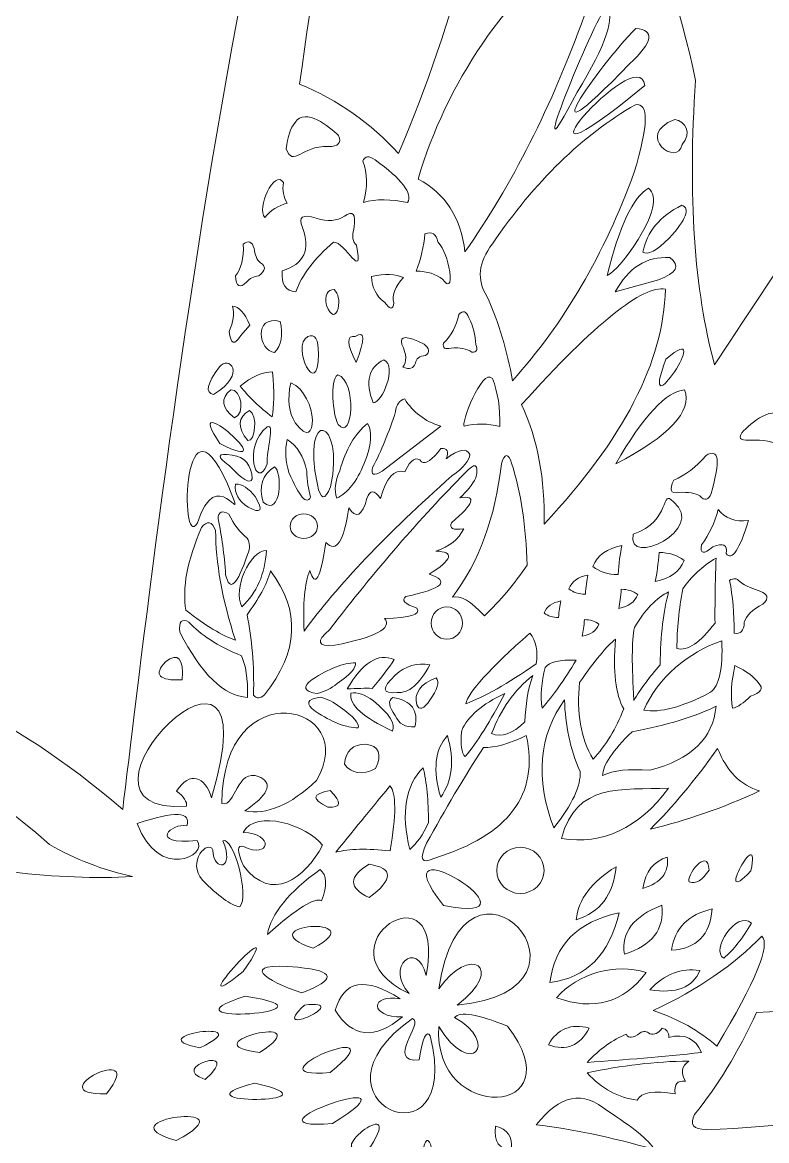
# Model space of a CAD drawing. Header units: centimetres. Extents: x -19.5 to 13, y -26.8 to 14.3.
# Drawn here: x -11.88 to -0.01, y -12.63 to 5.21 of the extents above; entities that cross this region are included whole.
import ezdxf

# ---------------------------------------------------------------- set-up
doc = ezdxf.new("R2010")
doc.units = ezdxf.units.CM
doc.header["$MEASUREMENT"] = 0
doc.layers.add('Plan 1', color=7, linetype='Continuous')

msp = doc.modelspace()

# ---------------------------------------------------------------- linework, layer by layer
at = {"layer": 'Plan 1', "color": 250, "lineweight": 20}
for points, knots in [([(-5.27923, 14.27924), (-2.95886, 9.79791), (-1.58113, 6.46647), (-1.14605, 4.28492), (-1.27028, 2.44979), (-1.16891, 0.93843), (-0.84193, -0.24917), (4.02533, 7.2086), (7.11256, 10.62759), (8.41976, 10.00781), (10.56066, -1.55496), (9.59182, -6.9484), (7.5206, -9.60841), (4.44084, -13.56364), (-1.07628, -11.4754), (-2.43161, -14.63938), (1.84809, -17.01699), (6.30385, -19.92913), (10.93566, -23.3758), (12.44967, -26.7797), (1.43751, -24.31873), (0.33308, -24.16374), (-1.08015, -23.00117), (-2.43945, -21.54971), (-3.74483, -19.80936), (-17.7639, -21.14436), (-13.01274, -15.89547), (-16.76651, -10.94854), (-17.46144, -10.52698), (-17.93143, -10.0109), (-18.1765, -9.40031), (-18.16194, -9.2256), (-18.61812, -8.96757), (-19.54502, -8.6262), (-19.33802, -8.497), (-18.98782, -8.31729), (-18.49444, -8.08708), (-16.71281, -4.45531), (-13.97577, -4.20649), (-10.28332, -7.34062), (-9.86825, -4.00043), (-7.94188, 13.30018), (-5.27923, 14.27924)], [0, 0, 0, 0, 0.07142857, 0.07142857, 0.07142857, 0.14285714, 0.14285714, 0.14285714, 0.21428571, 0.21428571, 0.21428571, 0.28571429, 0.28571429, 0.28571429, 0.35714286, 0.35714286, 0.35714286, 0.42857143, 0.42857143, 0.42857143, 0.5, 0.5, 0.5, 0.57142857, 0.57142857, 0.57142857, 0.64285714, 0.64285714, 0.64285714, 0.71428571, 0.71428571, 0.71428571, 0.78571429, 0.78571429, 0.78571429, 0.85714286, 0.85714286, 0.85714286, 0.92857143, 0.92857143, 0.92857143, 1, 1, 1, 1]), ([(-4.32634, 9.39867), (-4.43776, 7.38693), (-4.95733, 5.29499), (-5.88505, 3.12287), (-6.323, 3.60546), (-6.84828, 3.97408), (-7.46092, 4.22874), (-7.06387, 7.25164), (-6.53397, 9.53711), (-5.87121, 11.08514), (-5.42369, 12.02345), (-5.03317, 12.14555), (-4.69964, 11.45145), (-4.44707, 10.83765), (-4.32264, 10.1534), (-4.32634, 9.39867)], [0, 0, 0, 0, 0.2, 0.2, 0.2, 0.4, 0.4, 0.4, 0.6, 0.6, 0.6, 0.8, 0.8, 0.8, 1, 1, 1, 1]), ([(-2.91625, 5.32761), (-3.44117, 3.87489), (-4.07705, 2.61696), (-4.82389, 1.5538), (-4.89007, 2.09959), (-5.13889, 2.48665), (-5.57036, 2.71497), (-5.11198, 4.2633), (-4.20885, 5.58574), (-2.86096, 6.68231), (-2.63069, 6.49699), (-2.64913, 6.04542), (-2.91625, 5.32761)], [0, 0, 0, 0, 0.25, 0.25, 0.25, 0.5, 0.5, 0.5, 0.75, 0.75, 0.75, 1, 1, 1, 1]), ([(-3.03373, 4.10078), (-3.94323, 2.34698), (-2.87398, 5.00993), (-2.57755, 5.46239), (-2.41448, 5.31619), (-2.56654, 4.86233), (-3.03373, 4.10078)], [0, 0, 0, 0, 0.5, 0.5, 0.5, 1, 1, 1, 1]), ([(-2.19738, 4.55003), (-3.89292, 2.80192), (-2.70749, 4.50282), (-2.10062, 5.1168), (-1.78997, 5.0941), (-1.82222, 4.90518), (-2.19738, 4.55003)], [0, 0, 0, 0, 0.5, 0.5, 0.5, 1, 1, 1, 1]), ([(-2.10405, 3.90024), (-1.88931, 3.93638), (-1.89622, 3.57697), (-2.12479, 2.82202), (-2.60257, 1.50957), (-3.24996, 0.40139), (-4.06696, -0.50252), (-4.14858, -0.0237), (-4.28451, 0.42555), (-4.47472, 0.84527), (-4.64012, 1.10521), (-4.61017, 1.38399), (-4.38487, 1.68159), (-3.7081, 2.67733), (-2.94782, 3.41688), (-2.10405, 3.90024)], [0, 0, 0, 0, 0.2, 0.2, 0.2, 0.4, 0.4, 0.4, 0.6, 0.6, 0.6, 0.8, 0.8, 0.8, 1, 1, 1, 1]), ([(-7.53365, 3.61764), (-7.36646, 3.8685), (-6.9874, 3.54096), (-6.83902, 3.41028), (-6.79161, 3.28817), (-6.84575, 3.22943), (-7.00145, 3.23403), (-7.44321, 3.24922), (-7.55961, 2.89216), (-7.67534, 3.19774), (-7.65473, 3.3884), (-7.6075, 3.52837), (-7.53365, 3.61764)], [0, 0, 0, 0, 0.25, 0.25, 0.25, 0.5, 0.5, 0.5, 0.75, 0.75, 0.75, 1, 1, 1, 1]), ([(-1.36107, 3.26783), (-1.42121, 2.88714), (-2.13427, 3.41426), (-1.47857, 3.66525), (-1.31557, 3.63645), (-1.1877, 3.44869), (-1.36107, 3.26783)], [0, 0, 0, 0, 0.5, 0.5, 0.5, 1, 1, 1, 1]), ([(-6.25844, 3.02151), (-5.82635, 2.70992), (-5.65356, 2.48299), (-5.74006, 2.34071), (-5.98989, 2.39211), (-6.25024, 2.40133), (-6.44506, 2.34071), (-6.37192, 2.58624), (-6.37537, 2.80626), (-6.45543, 3.00077), (-6.41763, 3.08321), (-6.35197, 3.09012), (-6.25844, 3.02151)], [0, 0, 0, 0, 0.25, 0.25, 0.25, 0.5, 0.5, 0.5, 0.75, 0.75, 0.75, 1, 1, 1, 1]), ([(-7.71859, 2.65693), (-7.73993, 2.53295), (-7.71977, 2.42352), (-7.65812, 2.32862), (-7.80328, 2.29348), (-7.92308, 2.21803), (-8.01752, 2.10226), (-8.15117, 2.23624), (-7.86707, 2.88819), (-7.71859, 2.65693)], [0, 0, 0, 0, 0.33333333, 0.33333333, 0.33333333, 0.66666667, 0.66666667, 0.66666667, 1, 1, 1, 1]), ([(-1.89675, 2.56628), (-1.73555, 2.44282), (-1.80928, 2.14101), (-2.11792, 1.66084), (-2.28192, 1.41524), (-2.42707, 1.25397), (-2.55337, 1.17702), (-2.36178, 1.96487), (-2.14291, 2.42796), (-1.89675, 2.56628)], [0, 0, 0, 0, 0.33333333, 0.33333333, 0.33333333, 0.66666667, 0.66666667, 0.66666667, 1, 1, 1, 1]), ([(-6.55394, 1.65991), (-6.43396, 1.04771), (-6.73673, 1.71949), (-6.92026, 1.70828), (-7.22421, 1.4475), (-7.42465, 1.18371), (-7.52159, 0.91689), (-7.68468, 0.92299), (-7.75725, 1.03358), (-7.73931, 1.24865), (-7.38804, 1.35821), (-7.28091, 1.58975), (-7.41791, 1.94329), (-7.48809, 2.1126), (-7.41436, 2.16098), (-7.19673, 2.08844), (-7.01337, 2.03425), (-6.86361, 2.04462), (-6.74747, 2.11953), (-6.61186, 2.21707), (-6.56002, 2.15947), (-6.59195, 1.94675), (-6.62985, 1.80101), (-6.61718, 1.70539), (-6.55394, 1.65991)], [0, 0, 0, 0, 0.125, 0.125, 0.125, 0.25, 0.25, 0.25, 0.375, 0.375, 0.375, 0.5, 0.5, 0.5, 0.625, 0.625, 0.625, 0.75, 0.75, 0.75, 0.875, 0.875, 0.875, 1, 1, 1, 1]), ([(-1.36455, 2.29673), (-1.22698, 2.24818), (-1.29379, 2.07309), (-1.56498, 1.77143), (-1.76969, 1.56675), (-1.91023, 1.49303), (-1.9866, 1.55025), (-1.92406, 1.87108), (-1.71671, 2.11991), (-1.36455, 2.29673)], [0, 0, 0, 0, 0.33333333, 0.33333333, 0.33333333, 0.66666667, 0.66666667, 0.66666667, 1, 1, 1, 1]), ([(-5.25624, 1.71345), (-5.15975, 1.59066), (-5.09639, 1.43169), (-5.06616, 1.23654), (-5.04546, 1.02621), (-5.08347, 0.98589), (-5.1802, 1.11559), (-5.28547, 1.1981), (-5.42601, 1.24188), (-5.60182, 1.24691), (-5.52507, 1.44399), (-5.479, 1.64097), (-5.46359, 1.83786), (-5.34998, 1.88219), (-5.28087, 1.84071), (-5.25624, 1.71345)], [0, 0, 0, 0, 0.2, 0.2, 0.2, 0.4, 0.4, 0.4, 0.6, 0.6, 0.6, 0.8, 0.8, 0.8, 1, 1, 1, 1]), ([(-8.08491, 1.37652), (-7.99305, 1.32921), (-8.00284, 1.26067), (-8.11429, 1.1709), (-8.19775, 1.16273), (-8.26111, 1.1299), (-8.30436, 1.07241), (-8.41645, 0.96216), (-8.47578, 0.99442), (-8.48234, 1.16918), (-8.39272, 1.28037), (-8.35182, 1.44913), (-8.35966, 1.67546), (-8.27595, 1.73826), (-8.21835, 1.7158), (-8.18686, 1.60807), (-8.18015, 1.51007), (-8.14617, 1.43288), (-8.08491, 1.37652)], [0, 0, 0, 0, 0.16666667, 0.16666667, 0.16666667, 0.33333333, 0.33333333, 0.33333333, 0.5, 0.5, 0.5, 0.66666667, 0.66666667, 0.66666667, 0.83333333, 0.83333333, 0.83333333, 1, 1, 1, 1]), ([(-2.42896, 0.91437), (-2.2162, 1.30319), (-1.9259, 1.4852), (-1.55807, 1.4604), (-1.38169, 1.33097), (-1.4416, 1.21347), (-1.73778, 1.10791), (-1.73778, 1.10791), (-2.42896, 0.91437), (-2.42896, 0.91437)], [0, 0, 0, 0, 0.33333333, 0.33333333, 0.33333333, 0.66666667, 0.66666667, 0.66666667, 1, 1, 1, 1]), ([(-6.31548, 1.1588), (-6.10141, 1.20814), (-5.93092, 1.20238), (-5.80401, 1.14152), (-5.93966, 1.00113), (-5.9915, 0.8675), (-5.95952, 0.74064), (-5.97155, 0.62583), (-6.02109, 0.62929), (-6.10812, 0.75101), (-6.24015, 0.8467), (-6.30927, 0.98263), (-6.31548, 1.1588)], [0, 0, 0, 0, 0.25, 0.25, 0.25, 0.5, 0.5, 0.5, 0.75, 0.75, 0.75, 1, 1, 1, 1]), ([(-6.9099, 0.95145), (-6.84305, 0.88437), (-6.82231, 0.78415), (-6.84769, 0.65079), (-6.89138, 0.50725), (-6.95359, 0.52337), (-7.03431, 0.69916), (-7.06232, 0.86796), (-7.02085, 0.95205), (-6.9099, 0.95145)], [0, 0, 0, 0, 0.33333333, 0.33333333, 0.33333333, 0.66666667, 0.66666667, 0.66666667, 1, 1, 1, 1]), ([(-1.62721, 0.95584), (-1.65153, -0.19264), (-2.29663, -1.44136), (-3.56249, -2.79031), (-3.54365, -2.07526), (-3.66345, -1.43938), (-3.9219, -0.88268), (-2.74883, 0.41551), (-1.98393, 1.02835), (-1.62721, 0.95584)], [0, 0, 0, 0, 0.33333333, 0.33333333, 0.33333333, 0.66666667, 0.66666667, 0.66666667, 1, 1, 1, 1]), ([(-8.25769, 0.38469), (-8.25769, 0.38469), (-8.39939, 0.22053), (-8.39939, 0.22053), (-8.50051, 0.05532), (-8.56271, 0.07664), (-8.586, 0.28447), (-8.51681, 0.43032), (-8.49837, 0.56395), (-8.53071, 0.68535), (-8.42985, 0.68228), (-8.33885, 0.58205), (-8.25769, 0.38469)], [0, 0, 0, 0, 0.25, 0.25, 0.25, 0.5, 0.5, 0.5, 0.75, 0.75, 0.75, 1, 1, 1, 1]), ([(-7.77214, 0.44345), (-7.72297, 0.22886), (-7.75236, 0.06298), (-7.86026, -0.05419), (-8.11332, -0.03137), (-8.20929, 0.54816), (-7.77214, 0.44345)], [0, 0, 0, 0, 0.5, 0.5, 0.5, 1, 1, 1, 1]), ([(-4.76199, 0.49885), (-4.6925, 0.36723), (-4.65563, 0.22554), (-4.65141, 0.07378), (-4.61751, -0.01029), (-4.6394, -0.05061), (-4.71707, -0.04718), (-4.79529, 0.00943), (-4.90473, 0.03132), (-5.04538, 0.01848), (-5.14169, -0.00808), (-5.18201, 0.01841), (-5.16633, 0.09797), (-5.04027, 0.21594), (-4.95963, 0.368), (-4.92442, 0.55415), (-4.85655, 0.62592), (-4.80241, 0.60749), (-4.76199, 0.49885)], [0, 0, 0, 0, 0.16666667, 0.16666667, 0.16666667, 0.33333333, 0.33333333, 0.33333333, 0.5, 0.5, 0.5, 0.66666667, 0.66666667, 0.66666667, 0.83333333, 0.83333333, 0.83333333, 1, 1, 1, 1]), ([(-7.3315, 0.20327), (-7.21524, 0.25129), (-7.15879, 0.15799), (-7.16216, -0.07665), (-7.16234, -0.84326), (-7.60899, 0.04888), (-7.3315, 0.20327)], [0, 0, 0, 0, 0.5, 0.5, 0.5, 1, 1, 1, 1]), ([(-6.57292, 0.20154), (-6.4182, 0.30832), (-6.4136, 0.16951), (-6.5591, -0.21489), (-6.71341, 0.08763), (-6.71802, 0.22644), (-6.57292, 0.20154)], [0, 0, 0, 0, 0.5, 0.5, 0.5, 1, 1, 1, 1]), ([(-5.82987, 0.07722), (-5.87147, 0.21928), (-5.75397, 0.22043), (-5.47737, 0.08068), (-5.38782, 0.01286), (-5.37917, -0.04761), (-5.45145, -0.10076), (-5.55251, -0.10539), (-5.60666, -0.14686), (-5.61387, -0.22517), (-5.6433, -0.30724), (-5.70954, -0.32797), (-5.8126, -0.28738), (-5.74947, -0.20217), (-5.75523, -0.08065), (-5.82987, 0.07722)], [0, 0, 0, 0, 0.2, 0.2, 0.2, 0.4, 0.4, 0.4, 0.6, 0.6, 0.6, 0.8, 0.8, 0.8, 1, 1, 1, 1]), ([(-8.74013, -0.28375), (-8.60155, -0.08789), (-8.28293, -0.38241), (-8.83344, -0.72264), (-8.97309, -0.69862), (-8.94198, -0.55232), (-8.74013, -0.28375)], [0, 0, 0, 0, 0.5, 0.5, 0.5, 1, 1, 1, 1]), ([(-6.11672, -0.16817), (-5.90064, -0.27757), (-6.14504, -0.8583), (-6.28951, -0.85588), (-6.41909, -0.51784), (-6.36149, -0.28861), (-6.11672, -0.16817)], [0, 0, 0, 0, 0.5, 0.5, 0.5, 1, 1, 1, 1]), ([(-8.54156, -2.32086), (-8.33582, -2.842), (-8.79183, -1.81087), (-9.09105, -2.77012), (-9.37961, -3.27882), (-9.33597, -0.34906), (-8.54156, -2.32086)], [0, 0, 0, 0, 0.5, 0.5, 0.5, 1, 1, 1, 1]), ([(-4.38531, -0.46877), (-4.29965, -0.68334), (-4.26048, -0.93792), (-4.26782, -1.23251), (-4.45892, -1.18299), (-4.64899, -1.18183), (-4.83804, -1.22905), (-4.89471, -1.22219), (-4.55815, -0.2842), (-4.38531, -0.46877)], [0, 0, 0, 0, 0.33333333, 0.33333333, 0.33333333, 0.66666667, 0.66666667, 0.66666667, 1, 1, 1, 1]), ([(-7.89344, -0.35977), (-7.86406, -0.68059), (-7.86637, -0.92021), (-7.90035, -1.0786), (-8.09476, -0.93242), (-8.26525, -0.76885), (-8.41182, -0.58787), (-8.22633, -0.43927), (-8.05354, -0.36324), (-7.89344, -0.35977)], [0, 0, 0, 0, 0.33333333, 0.33333333, 0.33333333, 0.66666667, 0.66666667, 0.66666667, 1, 1, 1, 1]), ([(-7.60272, -0.53451), (-7.15339, -0.7292), (-7.15616, -1.70388), (-7.53015, -1.17385), (-7.63579, -1.01465), (-7.65998, -0.80154), (-7.60272, -0.53451)], [0, 0, 0, 0, 0.5, 0.5, 0.5, 1, 1, 1, 1]), ([(-6.8528, -0.41009), (-6.54293, -0.50399), (-6.61249, -1.49511), (-6.84681, -1.19949), (-6.85045, -1.19489), (-6.85419, -1.18851), (-6.85796, -1.18058), (-6.91969, -1.05056), (-6.99124, -0.49965), (-6.8528, -0.41009)], [0, 0, 0, 0, 0.33333333, 0.33333333, 0.33333333, 0.66666667, 0.66666667, 0.66666667, 1, 1, 1, 1]), ([(-8.56044, -0.64657), (-8.38862, -0.6369), (-8.32686, -1.03753), (-8.49823, -1.09411), (-8.70839, -0.93871), (-8.72912, -0.78953), (-8.56044, -0.64657)], [0, 0, 0, 0, 0.5, 0.5, 0.5, 1, 1, 1, 1]), ([(-1.32104, -0.64807), (-1.19467, -0.99291), (-1.56099, -1.38688), (-2.42001, -1.82998), (-1.97754, -1.06392), (-1.61121, -0.66995), (-1.32104, -0.64807)], [0, 0, 0, 0, 0.5, 0.5, 0.5, 1, 1, 1, 1]), ([(-5.78517, -0.79354), (-5.65584, -1.00412), (-5.46461, -1.14926), (-5.21149, -1.22898), (-5.21149, -1.22898), (-6.14457, -1.94781), (-6.14457, -1.94781), (-6.27798, -2.02768), (-6.32867, -2.00809), (-6.29663, -1.88904), (-6.16012, -1.62449), (-6.03802, -1.32613), (-5.93031, -0.99397), (-5.92016, -0.88438), (-5.87177, -0.81757), (-5.78517, -0.79354)], [0, 0, 0, 0, 0.2, 0.2, 0.2, 0.4, 0.4, 0.4, 0.6, 0.6, 0.6, 0.8, 0.8, 0.8, 1, 1, 1, 1]), ([(0.41379, -1.50165), (0.41781, -1.65865), (0.36482, -1.68515), (0.25482, -1.58114), (-0.03789, -1.32458), (-0.56162, -1.57113), (-0.4087, -1.33577), (-0.2645, -1.179), (0.10295, -0.85212), (0.28938, -1.11459), (0.31458, -1.27291), (0.35605, -1.40193), (0.41379, -1.50165)], [0, 0, 0, 0, 0.25, 0.25, 0.25, 0.5, 0.5, 0.5, 0.75, 0.75, 0.75, 1, 1, 1, 1]), ([(-8.25979, -0.98006), (-8.1275, -1.04481), (-8.16618, -1.48785), (-8.28744, -1.45697), (-8.46055, -1.24465), (-8.45133, -1.08568), (-8.25979, -0.98006)], [0, 0, 0, 0, 0.5, 0.5, 0.5, 1, 1, 1, 1]), ([(-7.17793, -2.15859), (-7.44269, -0.92199), (-6.73518, -1.07898), (-6.96713, -2.19661), (-7.05697, -2.42077), (-7.12724, -2.4081), (-7.17793, -2.15859)], [0, 0, 0, 0, 0.5, 0.5, 0.5, 1, 1, 1, 1]), ([(-7.97986, -1.23925), (-7.84927, -1.17442), (-7.99484, -1.62011), (-7.97986, -1.8302), (-8.14878, -2.28163), (-8.37754, -1.56547), (-7.97986, -1.23925)], [0, 0, 0, 0, 0.5, 0.5, 0.5, 1, 1, 1, 1]), ([(-6.37963, -1.1875), (-6.30054, -1.28874), (-6.3086, -1.55483), (-6.43838, -1.83375), (-6.54518, -2.10943), (-6.68918, -2.29029), (-6.87037, -2.37631), (-6.91193, -2.24968), (-6.8958, -2.10453), (-6.82198, -1.94088), (-6.72478, -1.59638), (-6.57733, -1.34525), (-6.37963, -1.1875)], [0, 0, 0, 0, 0.25, 0.25, 0.25, 0.5, 0.5, 0.5, 0.75, 0.75, 0.75, 1, 1, 1, 1]), ([(-7.65848, -1.43968), (-7.49977, -1.54167), (-7.3961, -1.70986), (-7.34745, -1.94425), (-7.34122, -2.09742), (-7.32163, -2.23566), (-7.2887, -2.35895), (-7.34741, -2.48998), (-7.46145, -2.35866), (-7.63083, -1.96498), (-7.69066, -1.79118), (-7.69988, -1.61608), (-7.65848, -1.43968)], [0, 0, 0, 0, 0.25, 0.25, 0.25, 0.5, 0.5, 0.5, 0.75, 0.75, 0.75, 1, 1, 1, 1]), ([(-5.12533, -1.74796), (-4.92453, -1.59266), (-4.79782, -1.57077), (-4.74518, -1.68231), (-4.74875, -1.76989), (-4.84435, -1.88278), (-5.03198, -2.02098), (-6.07867, -2.94729), (-6.86432, -3.77325), (-7.38895, -4.49883), (-7.41219, -4.06151), (-7.38225, -3.73897), (-7.2991, -3.53119), (-7.2103, -3.81377), (-7.12506, -3.66402), (-7.04337, -3.08192), (-6.87658, -3.25714), (-6.75447, -3.07283), (-6.67705, -2.52899), (-6.56364, -2.71234), (-6.46687, -2.66281), (-6.38673, -2.38039), (-6.3394, -2.24168), (-6.26798, -2.24168), (-6.17247, -2.38039), (-6.0803, -2.05101), (-5.95128, -1.90932), (-5.78542, -1.95531), (-5.68487, -1.75274), (-5.59501, -1.69975), (-5.51584, -1.79635), (-5.45147, -1.83608), (-5.34895, -1.76581), (-5.20827, -1.58554), (-5.10236, -1.57594), (-5.07472, -1.63009), (-5.12533, -1.74796)], [0, 0, 0, 0, 0.08333333, 0.08333333, 0.08333333, 0.16666667, 0.16666667, 0.16666667, 0.25, 0.25, 0.25, 0.33333333, 0.33333333, 0.33333333, 0.41666667, 0.41666667, 0.41666667, 0.5, 0.5, 0.5, 0.58333333, 0.58333333, 0.58333333, 0.66666667, 0.66666667, 0.66666667, 0.75, 0.75, 0.75, 0.83333333, 0.83333333, 0.83333333, 0.91666667, 0.91666667, 0.91666667, 1, 1, 1, 1]), ([(-0.97896, -1.69689), (-0.77143, -1.56808), (-0.74493, -1.76967), (-0.89947, -2.30167), (-0.93871, -2.41112), (-0.99861, -2.42379), (-1.07918, -2.33968), (-1.14834, -2.29623), (-1.25893, -2.2778), (-1.41094, -2.28439), (-1.54476, -2.30917), (-1.57183, -2.24465), (-1.49215, -2.09086), (-1.31063, -2.01231), (-1.13956, -1.88099), (-0.97896, -1.69689)], [0, 0, 0, 0, 0.2, 0.2, 0.2, 0.4, 0.4, 0.4, 0.6, 0.6, 0.6, 0.8, 0.8, 0.8, 1, 1, 1, 1]), ([(-8.53626, -1.68851), (-8.33294, -1.71992), (-8.22696, -1.84663), (-8.21831, -2.06866), (-8.25527, -2.15275), (-8.37508, -2.08363), (-8.57772, -1.86131), (-8.79085, -1.71066), (-8.77702, -1.65307), (-8.53626, -1.68851)], [0, 0, 0, 0, 0.33333333, 0.33333333, 0.33333333, 0.66666667, 0.66666667, 0.66666667, 1, 1, 1, 1]), ([(-4.07971, -1.81885), (-3.93033, -2.29007), (-3.84793, -2.83187), (-3.83247, -3.44425), (-4.03637, -3.74716), (-4.26329, -4.01672), (-4.51322, -4.25292), (-4.7266, -4.01946), (-4.8971, -3.92039), (-5.02469, -3.95572), (-4.59867, -3.39371), (-4.33835, -2.68468), (-4.24371, -1.82862), (-4.18945, -1.65684), (-4.13479, -1.65358), (-4.07971, -1.81885)], [0, 0, 0, 0, 0.2, 0.2, 0.2, 0.4, 0.4, 0.4, 0.6, 0.6, 0.6, 0.8, 0.8, 0.8, 1, 1, 1, 1]), ([(-7.86071, -1.87506), (-7.7375, -1.95182), (-7.74752, -2.68717), (-8.04042, -2.44184), (-8.11824, -2.1916), (-8.05835, -2.00267), (-7.86071, -1.87506)], [0, 0, 0, 0, 0.5, 0.5, 0.5, 1, 1, 1, 1]), ([(-5.03886, -2.76744), (-5.08049, -2.85856), (-5.01482, -2.89081), (-4.84187, -2.8642), (-4.92967, -3.03522), (-5.07827, -3.15387), (-5.28768, -3.22015), (-4.98704, -3.23285), (-5.02274, -3.35611), (-5.39481, -3.58993), (-5.05448, -3.7026), (-5.1789, -3.82125), (-5.76805, -3.94588), (-5.84471, -4.00028), (-5.78595, -4.06249), (-5.59178, -4.1325), (-5.52367, -4.23086), (-5.69531, -4.285), (-6.10671, -4.29492), (-5.98148, -4.45186), (-6.24644, -4.59471), (-6.90158, -4.72347), (-7.17938, -4.74752), (-7.20703, -4.66458), (-6.98452, -4.47464), (-6.25468, -3.52599), (-5.53355, -2.69198), (-4.82114, -1.97259), (-4.66308, -1.79821), (-4.60548, -1.8247), (-4.64834, -2.05207), (-4.70871, -2.16268), (-4.79395, -2.26866), (-4.90408, -2.37001), (-4.63155, -2.32938), (-4.67647, -2.46185), (-5.03886, -2.76744)], [0, 0, 0, 0, 0.08333333, 0.08333333, 0.08333333, 0.16666667, 0.16666667, 0.16666667, 0.25, 0.25, 0.25, 0.33333333, 0.33333333, 0.33333333, 0.41666667, 0.41666667, 0.41666667, 0.5, 0.5, 0.5, 0.58333333, 0.58333333, 0.58333333, 0.66666667, 0.66666667, 0.66666667, 0.75, 0.75, 0.75, 0.83333333, 0.83333333, 0.83333333, 0.91666667, 0.91666667, 0.91666667, 1, 1, 1, 1]), ([(-8.4845, -2.15153), (-8.37555, -2.15234), (-8.27129, -2.21916), (-8.17175, -2.35198), (-8.03679, -2.57546), (-8.07364, -2.63075), (-8.28233, -2.51786), (-8.43559, -2.42133), (-8.50298, -2.29923), (-8.4845, -2.15153)], [0, 0, 0, 0, 0.33333333, 0.33333333, 0.33333333, 0.66666667, 0.66666667, 0.66666667, 1, 1, 1, 1]), ([(-1.49776, -2.4372), (-0.95723, -2.86136), (-2.25305, -3.50517), (-2.14055, -2.95213), (-1.52057, -2.73737), (-1.71091, -2.20379), (-1.49776, -2.4372)], [0, 0, 0, 0, 0.5, 0.5, 0.5, 1, 1, 1, 1]), ([(-8.29626, -3.01543), (-8.25098, -3.08808), (-8.24983, -3.17449), (-8.2928, -3.27463), (-8.45807, -3.77212), (-8.57442, -3.8804), (-8.64184, -3.59947), (-8.66278, -3.27535), (-8.7031, -2.97815), (-8.76281, -2.70786), (-8.75696, -2.58868), (-8.69937, -2.56334), (-8.59001, -2.63183), (-8.51046, -2.79794), (-8.41254, -2.9258), (-8.29626, -3.01543)], [0, 0, 0, 0, 0.2, 0.2, 0.2, 0.4, 0.4, 0.4, 0.6, 0.6, 0.6, 0.8, 0.8, 0.8, 1, 1, 1, 1]), ([(-7.39347, -2.62727), (-7.27323, -2.62727), (-7.17575, -2.71546), (-7.17575, -2.82425), (-7.17575, -2.93305), (-7.27323, -3.02123), (-7.39347, -3.02123), (-7.51371, -3.02123), (-7.61119, -2.93305), (-7.61119, -2.82425), (-7.61119, -2.71546), (-7.51371, -2.62727), (-7.39347, -2.62727)], [0, 0, 0, 0, 0.25, 0.25, 0.25, 0.5, 0.5, 0.5, 0.75, 0.75, 0.75, 1, 1, 1, 1]), ([(-0.78721, -2.5591), (-0.68028, -2.6971), (-0.51785, -2.75585), (-0.29993, -2.73534), (-0.44583, -3.20376), (-0.56563, -3.37886), (-0.65934, -3.26064), (-0.63337, -3.11844), (-0.70364, -3.08273), (-0.87015, -3.15351), (-1.0184, -3.27886), (-1.0783, -3.26849), (-1.04986, -3.1224), (-0.92809, -2.95578), (-0.84054, -2.76802), (-0.78721, -2.5591)], [0, 0, 0, 0, 0.2, 0.2, 0.2, 0.4, 0.4, 0.4, 0.6, 0.6, 0.6, 0.8, 0.8, 0.8, 1, 1, 1, 1]), ([(-8.80085, -2.89101), (-8.80277, -3.40093), (-8.69793, -3.98383), (-8.48636, -4.63969), (-8.69303, -4.57532), (-8.95568, -4.41635), (-9.2743, -4.16278), (-9.33822, -3.81684), (-9.25529, -3.37793), (-9.02549, -2.84608), (-8.93501, -2.73045), (-8.86013, -2.74543), (-8.80085, -2.89101)], [0, 0, 0, 0, 0.25, 0.25, 0.25, 0.5, 0.5, 0.5, 0.75, 0.75, 0.75, 1, 1, 1, 1]), ([(-7.98954, -3.21057), (-8.01348, -3.58775), (-8.1448, -3.88726), (-8.38351, -4.10909), (-8.52851, -3.81721), (-8.25936, -3.21938), (-7.98954, -3.21057)], [0, 0, 0, 0, 0.5, 0.5, 0.5, 1, 1, 1, 1]), ([(-2.32063, -3.13129), (-2.34871, -3.26422), (-2.36944, -3.41857), (-2.38284, -3.59437), (-2.54262, -3.59441), (-2.67626, -3.55179), (-2.78373, -3.4665), (-2.71173, -3.28751), (-2.55736, -3.17577), (-2.32063, -3.13129)], [0, 0, 0, 0, 0.33333333, 0.33333333, 0.33333333, 0.66666667, 0.66666667, 0.66666667, 1, 1, 1, 1]), ([(-1.3263, -3.37124), (-1.39831, -3.55023), (-1.55267, -3.66197), (-1.7894, -3.70645), (-1.76133, -3.57352), (-1.74059, -3.41917), (-1.7272, -3.24337), (-1.56741, -3.24333), (-1.43378, -3.28595), (-1.3263, -3.37124)], [0, 0, 0, 0, 0.33333333, 0.33333333, 0.33333333, 0.66666667, 0.66666667, 0.66666667, 1, 1, 1, 1]), ([(-0.81837, -3.33139), (-0.83176, -3.63543), (-0.83752, -3.98102), (-0.83565, -4.36816), (-1.0706, -4.68099), (-1.27334, -4.81692), (-1.44389, -4.77595), (-1.44149, -4.46821), (-1.41038, -4.15027), (-1.35057, -3.82213), (-1.21601, -3.62823), (-1.03861, -3.46465), (-0.81837, -3.33139)], [0, 0, 0, 0, 0.25, 0.25, 0.25, 0.5, 0.5, 0.5, 0.75, 0.75, 0.75, 1, 1, 1, 1]), ([(-7.92656, -3.53724), (-7.4442, -4.17055), (-7.47646, -4.82947), (-8.02333, -5.51399), (-8.09118, -5.57618), (-8.14877, -5.57848), (-8.19612, -5.5209), (-8.18553, -5.04418), (-8.22009, -4.61566), (-8.2998, -4.23532), (-8.11175, -3.98871), (-7.98734, -3.75602), (-7.92656, -3.53724)], [0, 0, 0, 0, 0.25, 0.25, 0.25, 0.5, 0.5, 0.5, 0.75, 0.75, 0.75, 1, 1, 1, 1]), ([(-9.26409, -7.29026), (-11.6021, -7.47072), (-7.79868, -3.61716), (-8.86667, -7.15549), (-8.97142, -6.81226), (-9.21124, -6.72371), (-9.42307, -7.04835), (-9.30694, -7.14107), (-9.25395, -7.22171), (-9.26409, -7.29026)], [0, 0, 0, 0, 0.33333333, 0.33333333, 0.33333333, 0.66666667, 0.66666667, 0.66666667, 1, 1, 1, 1]), ([(-3.16708, -3.82345), (-3.11958, -3.70537), (-3.01775, -3.63166), (-2.86158, -3.60232), (-2.8801, -3.69), (-2.89379, -3.79183), (-2.90262, -3.9078), (-3.00802, -3.90783), (-3.09618, -3.87971), (-3.16708, -3.82345)], [0, 0, 0, 0, 0.33333333, 0.33333333, 0.33333333, 0.66666667, 0.66666667, 0.66666667, 1, 1, 1, 1]), ([(-0.44163, -3.70642), (-0.26358, -3.86817), (0.15088, -3.84824), (-0.07185, -4.06928), (-0.24413, -4.15511), (-0.34319, -4.25187), (-0.36906, -4.35957), (-0.37388, -4.49635), (-0.42801, -4.55279), (-0.53148, -4.52891), (-0.52767, -4.21646), (-0.55186, -3.93654), (-0.60405, -3.68913), (-0.541, -3.6462), (-0.48685, -3.65196), (-0.44163, -3.70642)], [0, 0, 0, 0, 0.2, 0.2, 0.2, 0.4, 0.4, 0.4, 0.6, 0.6, 0.6, 0.8, 0.8, 0.8, 1, 1, 1, 1]), ([(-2.33125, -3.83039), (-2.22585, -3.83036), (-2.13769, -3.85847), (-2.06679, -3.91474), (-2.11429, -4.03281), (-2.21612, -4.10653), (-2.37229, -4.13587), (-2.35377, -4.04818), (-2.34008, -3.94636), (-2.33125, -3.83039)], [0, 0, 0, 0, 0.33333333, 0.33333333, 0.33333333, 0.66666667, 0.66666667, 0.66666667, 1, 1, 1, 1]), ([(-1.57529, -3.87047), (-1.65978, -4.17372), (-1.70471, -4.56193), (-1.71007, -5.03511), (-1.8855, -5.2332), (-2.02487, -5.42213), (-2.1282, -5.60188), (-2.16595, -5.04362), (-2.16365, -4.65655), (-2.12132, -4.44069), (-1.95203, -4.15553), (-1.77003, -3.96546), (-1.57529, -3.87047)], [0, 0, 0, 0, 0.25, 0.25, 0.25, 0.5, 0.5, 0.5, 0.75, 0.75, 0.75, 1, 1, 1, 1]), ([(-3.5614, -4.20828), (-3.52024, -4.10596), (-3.432, -4.04209), (-3.29668, -4.01667), (-3.31273, -4.09265), (-3.32458, -4.18089), (-3.33224, -4.28137), (-3.42358, -4.28139), (-3.49996, -4.25704), (-3.5614, -4.20828)], [0, 0, 0, 0, 0.33333333, 0.33333333, 0.33333333, 0.66666667, 0.66666667, 0.66666667, 1, 1, 1, 1]), ([(-5.11259, -4.10984), (-4.97517, -4.10984), (-4.86377, -4.22588), (-4.86377, -4.36903), (-4.86377, -4.51218), (-4.97517, -4.62822), (-5.11259, -4.62822), (-5.25001, -4.62822), (-5.36142, -4.51218), (-5.36142, -4.36903), (-5.36142, -4.22588), (-5.25001, -4.10984), (-5.11259, -4.10984)], [0, 0, 0, 0, 0.25, 0.25, 0.25, 0.5, 0.5, 0.5, 0.75, 0.75, 0.75, 1, 1, 1, 1]), ([(-9.22597, -4.35282), (-9.04855, -4.55377), (-8.76977, -4.73347), (-8.38965, -4.89194), (-8.31837, -5.03473), (-8.28611, -5.25591), (-8.29289, -5.55546), (-8.67195, -5.53235), (-9.03135, -5.18446), (-9.37112, -4.51179), (-9.39274, -4.34363), (-9.34436, -4.29064), (-9.22597, -4.35282)], [0, 0, 0, 0, 0.25, 0.25, 0.25, 0.5, 0.5, 0.5, 0.75, 0.75, 0.75, 1, 1, 1, 1]), ([(-2.91754, -4.31396), (-2.8262, -4.31393), (-2.74981, -4.33829), (-2.68838, -4.38704), (-2.72954, -4.48936), (-2.81778, -4.55323), (-2.9531, -4.57866), (-2.93705, -4.50268), (-2.9252, -4.41444), (-2.91754, -4.31396)], [0, 0, 0, 0, 0.33333333, 0.33333333, 0.33333333, 0.66666667, 0.66666667, 0.66666667, 1, 1, 1, 1]), ([(-3.79072, -4.53047), (-3.68589, -4.65512), (-3.65248, -4.8187), (-3.6905, -5.02121), (-4.14647, -5.33529), (-4.5197, -5.54724), (-4.8102, -5.65708), (-4.77357, -5.47465), (-4.43375, -5.09911), (-3.79072, -4.53047)], [0, 0, 0, 0, 0.33333333, 0.33333333, 0.33333333, 0.66666667, 0.66666667, 0.66666667, 1, 1, 1, 1]), ([(-2.42199, -4.62386), (-2.46559, -5.13979), (-2.42181, -5.51071), (-2.29067, -5.73665), (-2.41207, -6.05232), (-2.57565, -6.31957), (-2.7814, -6.53842), (-2.97713, -6.20589), (-3.04855, -5.79809), (-2.99566, -5.31503), (-2.75604, -4.97119), (-2.56481, -4.7408), (-2.42199, -4.62386)], [0, 0, 0, 0, 0.25, 0.25, 0.25, 0.5, 0.5, 0.5, 0.75, 0.75, 0.75, 1, 1, 1, 1]), ([(-1.97266, -5.7574), (-1.75281, -5.24464), (-1.253, -4.83007), (-0.72854, -4.65152), (-0.70637, -5.09615), (-0.76628, -5.37032), (-0.90825, -5.47401), (-1.35716, -5.71098), (-1.71196, -5.80544), (-1.97266, -5.7574)], [0, 0, 0, 0, 0.33333333, 0.33333333, 0.33333333, 0.66666667, 0.66666667, 0.66666667, 1, 1, 1, 1]), ([(-9.59921, -4.98521), (-9.39901, -4.83185), (-9.31031, -4.92862), (-9.33311, -5.27551), (-9.70682, -5.29034), (-9.79552, -5.19358), (-9.59921, -4.98521)], [0, 0, 0, 0, 0.5, 0.5, 0.5, 1, 1, 1, 1]), ([(-5.95333, -4.95063), (-6.03947, -5.08877), (-6.15582, -5.24197), (-6.30237, -5.41026), (-6.41302, -5.40736), (-6.54665, -5.41082), (-6.70325, -5.42063), (-6.45798, -4.99835), (-6.20801, -4.84168), (-5.95333, -4.95063)], [0, 0, 0, 0, 0.33333333, 0.33333333, 0.33333333, 0.66666667, 0.66666667, 0.66666667, 1, 1, 1, 1]), ([(-5.93605, -5.19946), (-5.76948, -5.04903), (-5.58632, -4.9949), (-5.38657, -5.03703), (-5.55207, -5.34707), (-5.72487, -5.49337), (-5.90495, -5.47593), (-6.14781, -5.5001), (-6.15818, -5.40794), (-5.93605, -5.19946)], [0, 0, 0, 0, 0.33333333, 0.33333333, 0.33333333, 0.66666667, 0.66666667, 0.66666667, 1, 1, 1, 1]), ([(-3.54528, -5.07654), (-3.47707, -4.98808), (-3.31234, -4.95006), (-3.0511, -4.9625), (-3.23724, -5.27528), (-3.4181, -5.52986), (-3.59367, -5.72625), (-3.62209, -5.52904), (-3.60596, -5.31246), (-3.54528, -5.07654)], [0, 0, 0, 0, 0.33333333, 0.33333333, 0.33333333, 0.66666667, 0.66666667, 0.66666667, 1, 1, 1, 1]), ([(-8.70088, -7.24878), (-8.69903, -5.11921), (-6.46347, -5.65385), (-7.19412, -6.88246), (-7.60795, -7.27233), (-7.9881, -7.4336), (-8.33456, -7.36627), (-7.97086, -7.11705), (-7.88561, -6.93965), (-8.07882, -6.83407), (-8.08887, -6.82858), (-8.09893, -6.82382), (-8.10897, -6.81981), (-8.47192, -6.67504), (-8.47342, -7.30361), (-8.70088, -7.24878)], [0, 0, 0, 0, 0.2, 0.2, 0.2, 0.4, 0.4, 0.4, 0.6, 0.6, 0.6, 0.8, 0.8, 0.8, 1, 1, 1, 1]), ([(-7.18017, -5.49321), (-7.3963, -5.46262), (-7.4228, -5.38774), (-7.25965, -5.26857), (-6.99189, -5.09374), (-6.76266, -5.00505), (-6.57193, -5.00248), (-6.5519, -5.07577), (-6.64866, -5.18636), (-6.86222, -5.33424), (-6.95996, -5.41306), (-7.06594, -5.46604), (-7.18017, -5.49321)], [0, 0, 0, 0, 0.25, 0.25, 0.25, 0.5, 0.5, 0.5, 0.75, 0.75, 0.75, 1, 1, 1, 1]), ([(-0.51768, -5.04724), (-0.32968, -5.13724), (-0.20297, -5.2317), (-0.13754, -5.33062), (-0.05913, -5.41081), (-0.1029, -5.47877), (-0.26886, -5.53452), (-0.37838, -5.64428), (-0.47399, -5.70878), (-0.5557, -5.72804), (-0.58985, -5.53127), (-0.57718, -5.30434), (-0.51768, -5.04724)], [0, 0, 0, 0, 0.25, 0.25, 0.25, 0.5, 0.5, 0.5, 0.75, 0.75, 0.75, 1, 1, 1, 1]), ([(-5.28289, -5.24093), (-5.22864, -5.30931), (-5.26205, -5.42796), (-5.38311, -5.59688), (-5.48226, -5.74124), (-5.55254, -5.76658), (-5.59392, -5.67291), (-5.63985, -5.48538), (-5.53617, -5.34138), (-5.28289, -5.24093)], [0, 0, 0, 0, 0.33333333, 0.33333333, 0.33333333, 0.66666667, 0.66666667, 0.66666667, 1, 1, 1, 1]), ([(-3.74238, -5.20436), (-3.81871, -5.42921), (-3.86018, -5.67573), (-3.86679, -5.94392), (-4.06666, -6.13824), (-4.24406, -6.20045), (-4.399, -6.13054), (-4.25437, -5.74789), (-4.0355, -5.43916), (-3.74238, -5.20436)], [0, 0, 0, 0, 0.33333333, 0.33333333, 0.33333333, 0.66666667, 0.66666667, 0.66666667, 1, 1, 1, 1]), ([(-6.64451, -5.48629), (-6.5384, -5.46842), (-6.4186, -5.50873), (-6.28509, -5.60725), (-6.02766, -5.81946), (-5.92629, -5.98073), (-5.98098, -6.09107), (-6.44814, -5.87551), (-6.66932, -5.67392), (-6.64451, -5.48629)], [0, 0, 0, 0, 0.33333333, 0.33333333, 0.33333333, 0.66666667, 0.66666667, 0.66666667, 1, 1, 1, 1]), ([(-4.18819, -5.4912), (-4.42034, -5.9351), (-4.63115, -6.27147), (-4.82061, -6.50031), (-4.88052, -6.44769), (-4.89895, -6.3083), (-4.87591, -6.08215), (-4.77985, -5.85818), (-4.55061, -5.6612), (-4.18819, -5.4912)], [0, 0, 0, 0, 0.33333333, 0.33333333, 0.33333333, 0.66666667, 0.66666667, 0.66666667, 1, 1, 1, 1]), ([(-7.13401, -5.55195), (-7.01978, -5.57911), (-6.9138, -5.6321), (-6.81606, -5.71092), (-6.6025, -5.8588), (-6.50574, -5.96939), (-6.52577, -6.04268), (-6.7165, -6.04011), (-6.94573, -5.95142), (-7.21349, -5.77659), (-7.37664, -5.65742), (-7.35014, -5.58254), (-7.13401, -5.55195)], [0, 0, 0, 0, 0.25, 0.25, 0.25, 0.5, 0.5, 0.5, 0.75, 0.75, 0.75, 1, 1, 1, 1]), ([(-5.97407, -5.55541), (-5.67666, -5.60735), (-5.55917, -5.76402), (-5.62156, -6.0254), (-5.77489, -6.03724), (-5.87973, -5.97734), (-5.93605, -5.8457), (-6.04192, -5.70402), (-6.05459, -5.60726), (-5.97407, -5.55541)], [0, 0, 0, 0, 0.33333333, 0.33333333, 0.33333333, 0.66666667, 0.66666667, 0.66666667, 1, 1, 1, 1]), ([(-3.23423, -5.59147), (-3.22868, -5.99131), (-3.14689, -6.37376), (-2.98886, -6.73881), (-2.96907, -6.95972), (-3.10845, -7.25923), (-3.40702, -7.63733), (-3.70644, -6.84512), (-3.64884, -6.16317), (-3.23423, -5.59147)], [0, 0, 0, 0, 0.33333333, 0.33333333, 0.33333333, 0.66666667, 0.66666667, 0.66666667, 1, 1, 1, 1]), ([(-2.15934, -6.10297), (-1.60621, -5.99885), (-1.15926, -5.86292), (-0.81846, -5.69518), (-0.86451, -6.20579), (-1.21702, -6.54677), (-1.87596, -6.71812), (-2.20792, -6.69049), (-2.45904, -6.71814), (-2.62934, -6.80106), (-2.62476, -6.63544), (-2.4681, -6.40274), (-2.15934, -6.10297)], [0, 0, 0, 0, 0.25, 0.25, 0.25, 0.5, 0.5, 0.5, 0.75, 0.75, 0.75, 1, 1, 1, 1]), ([(-17.42438, -7.81872), (-15.76962, -5.77804), (-13.77905, -5.80569), (-11.45265, -7.90167), (-11.04198, -8.13866), (-10.59962, -8.30916), (-10.12561, -8.41314), (-11.30704, -8.47948), (-12.694, -8.3136), (-14.28646, -7.91549), (-14.67836, -7.17257), (-15.16218, -7.12189), (-15.73792, -7.76343), (-16.75205, -7.83107), (-17.31421, -7.84949), (-17.42438, -7.81872)], [0, 0, 0, 0, 0.2, 0.2, 0.2, 0.4, 0.4, 0.4, 0.6, 0.6, 0.6, 0.8, 0.8, 0.8, 1, 1, 1, 1]), ([(-4.53032, -6.35516), (-4.34389, -6.35885), (-4.1158, -6.29433), (-3.84606, -6.16163), (-3.63699, -7.10103), (-4.12311, -7.75304), (-5.30443, -8.11765), (-5.5185, -8.22048), (-5.56228, -8.14214), (-5.43576, -7.88266), (-5.14106, -7.34256), (-4.83925, -6.8334), (-4.53032, -6.35516)], [0, 0, 0, 0, 0.25, 0.25, 0.25, 0.5, 0.5, 0.5, 0.75, 0.75, 0.75, 1, 1, 1, 1]), ([(-5.10401, -6.16508), (-4.9884, -6.56364), (-5.02412, -6.89079), (-5.21114, -7.14655), (-5.34032, -6.71426), (-5.30461, -6.38711), (-5.10401, -6.16508)], [0, 0, 0, 0, 0.5, 0.5, 0.5, 1, 1, 1, 1]), ([(-6.40798, -6.30187), (-6.1953, -6.32757), (-6.14232, -6.45659), (-6.24902, -6.68893), (-6.46543, -6.79884), (-6.63131, -6.7758), (-6.74666, -6.61982), (-6.72493, -6.40659), (-6.61204, -6.3006), (-6.40798, -6.30187)], [0, 0, 0, 0, 0.33333333, 0.33333333, 0.33333333, 0.66666667, 0.66666667, 0.66666667, 1, 1, 1, 1]), ([(-0.79415, -6.3691), (-0.64908, -6.73358), (-0.4256, -6.95936), (-0.12371, -7.04644), (-0.71701, -7.32053), (-1.29759, -7.52327), (-1.86547, -7.65467), (-1.51965, -7.31562), (-1.16254, -6.88709), (-0.79415, -6.3691)], [0, 0, 0, 0, 0.33333333, 0.33333333, 0.33333333, 0.66666667, 0.66666667, 0.66666667, 1, 1, 1, 1]), ([(-5.49111, -6.67654), (-5.43562, -6.90744), (-5.40682, -7.19888), (-5.40472, -7.55087), (-5.49284, -7.74419), (-5.59306, -7.88819), (-5.70537, -7.98286), (-5.84712, -7.39383), (-5.7757, -6.95839), (-5.49111, -6.67654)], [0, 0, 0, 0, 0.33333333, 0.33333333, 0.33333333, 0.66666667, 0.66666667, 0.66666667, 1, 1, 1, 1]), ([(-3.28254, -7.80322), (-3.05804, -6.91155), (-2.31929, -7.03036), (-1.57534, -7.00492), (-2.05864, -7.64612), (-2.62771, -7.91222), (-3.28254, -7.80322)], [0, 0, 0, 0, 0.5, 0.5, 0.5, 1, 1, 1, 1]), ([(-6.97475, -7.04143), (-6.78369, -7.23204), (-6.79521, -7.31958), (-7.00931, -7.30408), (-7.27886, -7.17965), (-7.26734, -7.0921), (-6.97475, -7.04143)], [0, 0, 0, 0, 0.5, 0.5, 0.5, 1, 1, 1, 1]), ([(-6.0199, -6.96681), (-5.92033, -7.0813), (-5.91918, -7.42689), (-6.01644, -8.00357), (-6.38167, -7.96179), (-6.67081, -7.96871), (-6.88386, -8.0243), (-6.55551, -7.61791), (-6.26752, -7.26541), (-6.0199, -6.96681)], [0, 0, 0, 0, 0.33333333, 0.33333333, 0.33333333, 0.66666667, 0.66666667, 0.66666667, 1, 1, 1, 1]), ([(-9.26253, -7.60474), (-9.50123, -7.54584), (-9.89316, -7.91911), (-9.09664, -7.83628), (-8.90983, -8.08055), (-9.71189, -8.48516), (-10.05046, -7.56672), (-9.44711, -7.36457), (-9.18446, -7.37724), (-9.26253, -7.60474)], [0, 0, 0, 0, 0.33333333, 0.33333333, 0.33333333, 0.66666667, 0.66666667, 0.66666667, 1, 1, 1, 1]), ([(-8.36224, -7.70839), (-8.15676, -7.3303), (-7.34741, -7.59136), (-7.09393, -7.91229), (-7.38636, -8.44774), (-7.8997, -8.83906), (-8.35878, -8.24059), (-8.45963, -8.00354), (-8.45963, -7.90102), (-8.35878, -7.93302), (-7.93066, -8.14329), (-7.85869, -7.7246), (-8.36224, -7.70839)], [0, 0, 0, 0, 0.25, 0.25, 0.25, 0.5, 0.5, 0.5, 0.75, 0.75, 0.75, 1, 1, 1, 1]), ([(-5.23892, -10.20496), (-4.86285, -7.49278), (-2.34612, -10.2161), (-4.94862, -10.46416), (-4.15721, -9.86346), (-4.7562, -9.48581), (-5.23892, -10.20496)], [0, 0, 0, 0, 0.5, 0.5, 0.5, 1, 1, 1, 1]), ([(-8.68539, -7.84319), (-8.52071, -7.76524), (-8.25143, -8.73214), (-8.41756, -8.89722), (-8.56356, -8.86653), (-8.7617, -8.72369), (-9.01197, -8.4687), (-9.26803, -8.17628), (-8.9141, -7.81042), (-8.84781, -7.99006), (-8.82917, -8.34842), (-8.48732, -8.30347), (-8.68539, -7.84319)], [0, 0, 0, 0, 0.25, 0.25, 0.25, 0.5, 0.5, 0.5, 0.75, 0.75, 0.75, 1, 1, 1, 1]), ([(-3.56122, -8.31471), (-3.56122, -8.51798), (-3.73064, -8.68276), (-3.93964, -8.68276), (-4.14863, -8.68276), (-4.31805, -8.51798), (-4.31805, -8.31471), (-4.31805, -8.11145), (-4.14863, -7.94667), (-3.93964, -7.94667), (-3.73064, -7.94667), (-3.56122, -8.11145), (-3.56122, -8.31471)], [0, 0, 0, 0, 0.25, 0.25, 0.25, 0.5, 0.5, 0.5, 0.75, 0.75, 0.75, 1, 1, 1, 1]), ([(-1.24742, -8.4996), (-1.31445, -8.42553), (-0.94884, -7.91776), (-0.9312, -8.30952), (-1.03382, -8.47263), (-1.13923, -8.53598), (-1.24742, -8.4996)], [0, 0, 0, 0, 0.5, 0.5, 0.5, 1, 1, 1, 1]), ([(-5.71586, -10.27754), (-7.27078, -9.54294), (-5.08317, -8.13856), (-5.44285, -9.99071), (-5.58863, -9.39852), (-6.10661, -9.85952), (-5.71586, -10.27754)], [0, 0, 0, 0, 0.5, 0.5, 0.5, 1, 1, 1, 1]), ([(-1.59822, -8.1039), (-1.5626, -8.34568), (-1.69277, -8.51156), (-1.98873, -8.60155), (-1.9444, -8.33361), (-1.81423, -8.16772), (-1.59822, -8.1039)], [0, 0, 0, 0, 0.5, 0.5, 0.5, 1, 1, 1, 1]), ([(-7.97506, -9.33645), (-7.91593, -9.00732), (-7.636, -8.66173), (-7.13528, -8.29969), (-7.02641, -8.38945), (-7.01835, -8.55649), (-7.11109, -8.80079), (-7.20996, -8.73693), (-7.49795, -8.91549), (-7.97506, -9.33645)], [0, 0, 0, 0, 0.33333333, 0.33333333, 0.33333333, 0.66666667, 0.66666667, 0.66666667, 1, 1, 1, 1]), ([(-6.35425, -8.21675), (-5.95936, -8.27783), (-5.95936, -8.45524), (-6.35425, -8.74896), (-6.68154, -8.59175), (-6.68154, -8.41434), (-6.35425, -8.21675)], [0, 0, 0, 0, 0.5, 0.5, 0.5, 1, 1, 1, 1]), ([(-2.41383, -8.25771), (-2.45462, -8.70431), (-2.66658, -8.98539), (-3.04971, -9.10093), (-3.01636, -8.7763), (-2.8044, -8.49522), (-2.41383, -8.25771)], [0, 0, 0, 0, 0.5, 0.5, 0.5, 1, 1, 1, 1]), ([(-2.28081, -9.65221), (-2.33312, -9.3035), (-2.13383, -9.04315), (-1.68295, -8.87118), (-1.63943, -9.25406), (-1.83872, -9.5144), (-2.28081, -9.65221)], [0, 0, 0, 0, 0.5, 0.5, 0.5, 1, 1, 1, 1]), ([(-2.36548, -8.99037), (-2.52265, -9.66111), (-2.89013, -10.03204), (-3.46789, -10.10316), (-3.39821, -9.50603), (-3.03074, -9.1351), (-2.36548, -8.99037)], [0, 0, 0, 0, 0.5, 0.5, 0.5, 1, 1, 1, 1]), ([(-1.53089, -9.58654), (-1.47496, -9.23315), (-1.2584, -9.01427), (-0.88119, -8.92993), (-0.9128, -9.34629), (-1.12936, -9.56516), (-1.53089, -9.58654)], [0, 0, 0, 0, 0.5, 0.5, 0.5, 1, 1, 1, 1]), ([(-0.69632, -9.71442), (-0.91383, -9.59318), (-0.49579, -8.94393), (-0.25396, -9.15456), (-0.39497, -9.3977), (-0.54242, -9.58432), (-0.69632, -9.71442)], [0, 0, 0, 0, 0.5, 0.5, 0.5, 1, 1, 1, 1]), ([(-0.08809, -9.36191), (0.05277, -9.502), (-0.18684, -10.08719), (-0.8069, -11.1175), (-1.08708, -10.87136), (-1.42576, -10.68243), (-1.82294, -10.55073), (-1.10889, -10.2161), (-0.53061, -9.81982), (-0.08809, -9.36191)], [0, 0, 0, 0, 0.33333333, 0.33333333, 0.33333333, 0.66666667, 0.66666667, 0.66666667, 1, 1, 1, 1]), ([(-7.48775, -9.86051), (-6.88829, -9.919), (-6.86815, -10.05538), (-7.42733, -10.26962), (-8.00863, -10.08036), (-8.46437, -9.76563), (-7.48775, -9.86051)], [0, 0, 0, 0, 0.5, 0.5, 0.5, 1, 1, 1, 1]), ([(-3.36424, -10.34508), (-3.02169, -9.95369), (-2.4274, -9.79208), (-1.93351, -9.9442), (-2.2945, -10.42715), (-2.77141, -10.56078), (-3.36424, -10.34508)], [0, 0, 0, 0, 0.5, 0.5, 0.5, 1, 1, 1, 1]), ([(-1.87304, -10.21894), (-1.64066, -9.96912), (-1.37571, -9.86659), (-1.07819, -9.91137), (-1.18902, -10.18436), (-1.45397, -10.28688), (-1.87304, -10.21894)], [0, 0, 0, 0, 0.5, 0.5, 0.5, 1, 1, 1, 1]), ([(-6.89261, -10.54539), (-6.75931, -10.0676), (-6.41373, -10.00712), (-5.85585, -10.36396), (-6.33695, -10.27421), (-6.3556, -10.66237), (-5.82129, -10.65253), (-6.26573, -11.02112), (-6.62284, -10.98541), (-6.89261, -10.54539)], [0, 0, 0, 0, 0.33333333, 0.33333333, 0.33333333, 0.66666667, 0.66666667, 0.66666667, 1, 1, 1, 1]), ([(-0.17276, -10.58343), (2.04301, -10.4538), (3.21109, -10.61738), (3.33148, -11.07417), (2.85172, -11.91177), (1.41638, -12.37024), (-0.97453, -12.44961), (-1.18219, -12.44751), (-1.24439, -12.36688), (-1.16115, -12.20769), (-0.79596, -11.7583), (-0.4665, -11.21688), (-0.17276, -10.58343)], [0, 0, 0, 0, 0.25, 0.25, 0.25, 0.5, 0.5, 0.5, 0.75, 0.75, 0.75, 1, 1, 1, 1]), ([(-5.37724, -10.95495), (-4.84065, -13.16137), (-7.52916, -11.9732), (-5.66062, -10.67848), (-5.4629, -10.74083), (-6.10495, -11.38587), (-5.5535, -11.33855), (-5.49704, -10.98327), (-5.43829, -10.85541), (-5.37724, -10.95495)], [0, 0, 0, 0, 0.33333333, 0.33333333, 0.33333333, 0.66666667, 0.66666667, 0.66666667, 1, 1, 1, 1]), ([(-5.24244, -10.80288), (-4.72218, -11.65781), (-4.26446, -11.06329), (-4.99017, -10.66118), (-4.90384, -10.55956), (-4.62276, -10.60564), (-4.14693, -10.79942), (-3.03362, -12.24314), (-5.33719, -12.37762), (-5.24244, -10.80288)], [0, 0, 0, 0, 0.33333333, 0.33333333, 0.33333333, 0.66666667, 0.66666667, 0.66666667, 1, 1, 1, 1]), ([(-3.49386, -11.09673), (-3.34902, -10.84085), (-3.1313, -10.75215), (-2.8407, -10.83062), (-2.98987, -11.11261), (-3.20758, -11.20131), (-3.49386, -11.09673)], [0, 0, 0, 0, 0.5, 0.5, 0.5, 1, 1, 1, 1]), ([(-2.24831, -10.92952), (-2.21726, -10.99918), (-2.14582, -10.99227), (-2.03402, -10.90878), (-1.97709, -10.8747), (-1.92467, -10.87874), (-1.87677, -10.92088), (-1.80358, -10.94135), (-1.73734, -10.91198), (-1.67806, -10.83276), (-1.6104, -10.84703), (-1.57469, -10.89599), (-1.57093, -10.97963), (-1.32256, -10.91356), (-1.14919, -10.9936), (-1.0508, -11.21978), (-1.66771, -11.28579), (-2.27654, -11.3388), (-2.87727, -11.37879), (-2.6727, -11.16125), (-2.46305, -11.01149), (-2.24831, -10.92952)], [0, 0, 0, 0, 0.14285714, 0.14285714, 0.14285714, 0.28571429, 0.28571429, 0.28571429, 0.42857143, 0.42857143, 0.42857143, 0.57142857, 0.57142857, 0.57142857, 0.71428571, 0.71428571, 0.71428571, 0.85714286, 0.85714286, 0.85714286, 1, 1, 1, 1]), ([(-2.87354, -11.54602), (-2.32841, -11.42637), (-1.78814, -11.36302), (-1.25274, -11.35595), (-1.3689, -11.43843), (-1.38734, -11.54556), (-1.30803, -11.67734), (-1.43585, -11.65982), (-1.48998, -11.72663), (-1.47045, -11.87778), (-1.81053, -11.82033), (-2.01328, -11.85374), (-2.07869, -11.978), (-2.37907, -11.9424), (-2.64402, -11.79841), (-2.87354, -11.54602)], [0, 0, 0, 0, 0.2, 0.2, 0.2, 0.4, 0.4, 0.4, 0.6, 0.6, 0.6, 0.8, 0.8, 0.8, 1, 1, 1, 1]), ([(-3.68598, -12.3741), (-3.31596, -11.89296), (-2.93812, -11.81923), (-2.55246, -12.15292), (-2.14922, -12.40629), (-1.89808, -12.61134), (-1.79907, -12.76807), (-2.50338, -12.56688), (-3.13236, -12.43555), (-3.68598, -12.3741)], [0, 0, 0, 0, 0.33333333, 0.33333333, 0.33333333, 0.66666667, 0.66666667, 0.66666667, 1, 1, 1, 1]), ([(-4.33583, -12.39489), (-4.14819, -12.44424), (-4.06409, -12.56519), (-4.08355, -12.75775), (-4.28263, -12.77064), (-4.36673, -12.64968), (-4.33583, -12.39489)], [0, 0, 0, 0, 0.5, 0.5, 0.5, 1, 1, 1, 1])]:
    msp.add_open_spline(points, degree=3, knots=knots, dxfattribs=at)
for points in [[(-1.95547, 4.20444), (-4.47197, 2.14118), (-2.04118, 4.97133), (-1.95547, 4.20444)], [(-1.61824, -0.15733), (-0.78615, 0.54781), (-2.08794, -1.40018), (-1.61824, -0.15733)], [(-8.73324, -1.50536), (-9.40122, -0.5237), (-7.62144, -2.07388), (-8.73324, -1.50536)], [(-5.16646, -8.87454), (-6.3036, -7.42838), (-3.38855, -9.23496), (-5.16646, -8.87454)], [(-0.26421, -8.32335), (-0.8883, -8.98176), (-0.07854, -7.49727), (-0.26421, -8.32335)], [(-8.36042, -9.92749), (-9.4801, -10.835), (-7.53487, -8.72798), (-8.36042, -9.92749)], [(-7.24416, -9.55768), (-8.35265, -9.17839), (-6.23696, -9.01163), (-7.24416, -9.55768)], [(-8.32761, -10.32151), (-6.60876, -10.58246), (-9.85413, -10.80507), (-8.32761, -10.32151)], [(-7.38416, -10.46318), (-6.55871, -10.36306), (-7.99565, -11.03629), (-7.38416, -10.46318)], [(-9.05334, -11.14401), (-10.0855, -10.95226), (-8.01629, -10.66338), (-9.05334, -11.14401)], [(-8.09952, -11.22003), (-9.28377, -11.07946), (-7.06634, -10.55633), (-8.09952, -11.22003)], [(-6.9729, -11.53798), (-8.39868, -11.67142), (-5.7801, -10.57604), (-6.9729, -11.53798)], [(-10.54024, -11.87681), (-11.68847, -11.91389), (-9.84265, -10.99787), (-10.54024, -11.87681)], [(-8.97045, -11.64858), (-9.59509, -11.45001), (-8.31266, -11.08125), (-8.97045, -11.64858)], [(-6.93835, -12.35357), (-8.58597, -12.48889), (-5.33275, -11.36322), (-6.93835, -12.35357)], [(-8.17555, -11.71077), (-6.67026, -12.03993), (-9.59938, -12.06892), (-8.17555, -11.71077)], [(-6.33011, -12.7268), (-7.25001, -12.9758), (-5.74585, -11.79795), (-6.33011, -12.7268)], [(-9.43043, -12.6216), (-10.67308, -12.28943), (-8.1521, -11.96268), (-9.43043, -12.6216)], [(-5.32791, -12.85121), (-5.60477, -13.78703), (-5.50843, -12.02096), (-5.32791, -12.85121)]]:
    msp.add_open_spline(points, degree=3, dxfattribs=at)

doc.saveas('drawing.dxf')
